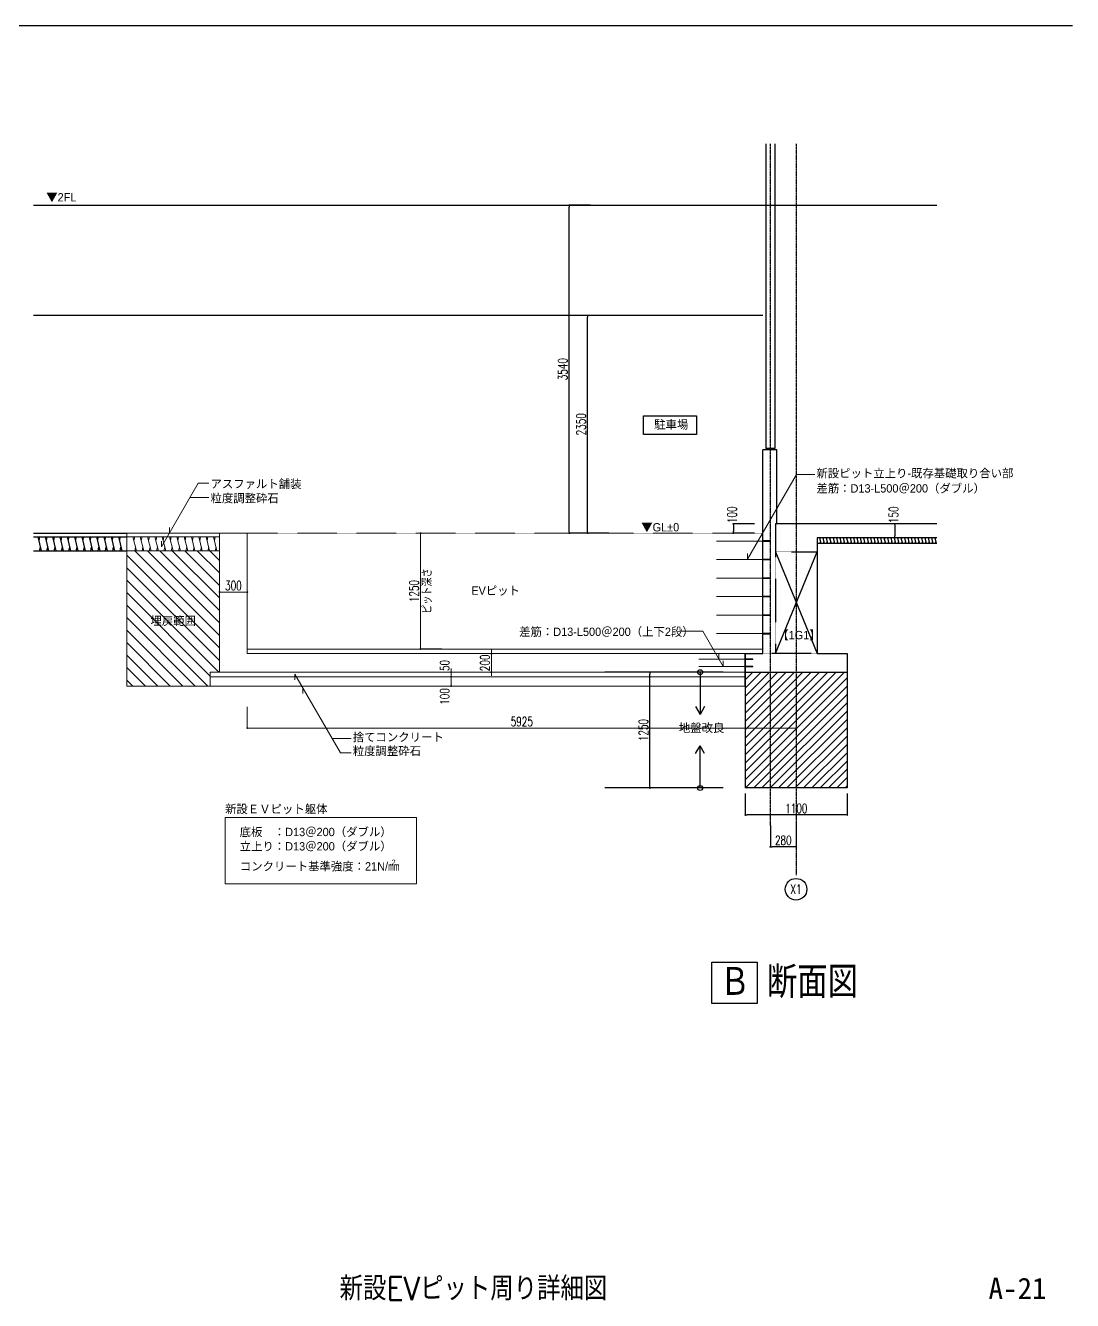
# Model space of a CAD drawing. Header units: millimetres. Extents: x 3151 to 40823, y 906 to 28953.
# Drawn here: x 29513 to 40813, y 906 to 14667 of the extents above; entities that cross this region are included whole.
import ezdxf
from ezdxf.enums import TextEntityAlignment as Align

# ---------------------------------------------------------------- set-up
doc = ezdxf.new("R2010")
doc.units = ezdxf.units.MM
doc.header["$LTSCALE"] = 0.2
doc.header["$PDMODE"] = 1
doc.linetypes.add('CENTER', pattern=[50.8, 31.75, -6.35, 6.35, -6.35])
doc.linetypes.add('HIDDEN', pattern=[0.375, 0.25, -0.125])
doc.layers.get('Defpoints').update_dxf_attribs({"color": 40})
for name, color, linetype in [('1_文字', 3, 'Continuous'), ('A1_図面枠', 7, 'Continuous'), ('A_タイトル枠', 7, 'Continuous'), ('A_中空セメント版', 2, 'Continuous'), ('A_寸法', 9, 'Continuous'), ('A_建築', 8, 'Continuous'), ('A_躯体', 7, 'Continuous')]:
    doc.layers.add(name, color=color, linetype=linetype)
doc.layers.add('A_寸法_新設', color=1, linetype='Continuous', lineweight=9, true_color=0xff0000)
doc.layers.add('A_新設', color=1, linetype='Continuous', lineweight=9, true_color=0xff0000)
doc.layers.add('A_通芯', color=8, linetype='Continuous', plot=False)
doc.styles.add('Dim', font='simplex.shx', dxfattribs={"width": 0.7, "bigfont": 'extfont2.shx'})
doc.styles.get("Standard").update_dxf_attribs({"font": 'simplex.shx', "width": 0.8, "height": 700, "bigfont": 'extfont2.shx'})
doc.styles.add('ゴシック', font='MS Gothic.ttf', dxfattribs={"height": 4})
doc.styles.add('スタイル1', font='MS PGothic.ttf')
doc.dimstyles.new('1-200', dxfattribs={"dimscale": 200, "dimtxt": 3, "dimasz": 1, "dimexe": 1, "dimexo": 1, "dimgap": 1, "dimtad": 1, "dimdec": 0, "dimtxsty": 'Dim', "dimblk": 'DOT', "dimcen": 2.5, "dimadec": 0, "dimazin": 0, "dimtfac": 1, "dimtdec": 0, "dimtix": 1, "dimtmove": 2, "dimatfit": 3, "dimldrblk": '引出線', "dimfxl": 1, "dimlwd": -1, "dimlwe": -1, "dimarcsym": 0})

# ---------------------------------------------------------------- blocks, each defined once
blk = doc.blocks.new('_Dot')
at = {"color": 0, "linetype": 'ByBlock', "lineweight": -2}
blk.add_line((-0.5, 0), (-1, 0), dxfattribs=at)
at = {"color": 0, "linetype": 'ByBlock', "const_width": 0.5}
blk.add_lwpolyline([(-0.25, 0, 1), (0.25, 0, 1)], format="xyb", close=True, dxfattribs=at)
blk = doc.blocks.new('*D18')
at = {"layer": 'A_寸法', "color": 0, "transparency": 16777216}
for p, q in [((39124, 9288), (38895, 9288)), ((38895, 9268), (38895, 9158)), ((39124, 9138), (38895, 9138))]:
    blk.add_line(p, q, dxfattribs=at)
at = {"layer": 'Defpoints', "color": 0, "transparency": 16777216}
for p in [(39124, 9288), (38895, 9138), (39124, 9138)]:
    blk.add_point(p, dxfattribs=at)
at = {"layer": 'A_寸法', "color": 0, "transparency": 16777216, "xscale": 20, "yscale": 20, "zscale": 20}
for p, rotation in [((38895, 9288), 90), ((38895, 9138), 270)]:
    blk.add_blockref('_Dot', p, dxfattribs=dict(at, rotation=rotation))
at = {"layer": 'A_寸法', "color": 0, "transparency": 16777216, "insert": (38882, 9387), "char_height": 100, "attachment_point": 5, "rotation": 90, "style": 'Dim'}
blk.add_mtext('150', dxfattribs=at)
blk = doc.blocks.new('引出線')
at = {"color": 0, "linetype": 'ByBlock'}
for points in [[(0, 0), (-1.96, -0.4)], [(-1, 0), (0, 0)]]:
    blk.add_lwpolyline(points, dxfattribs=at)
blk = doc.blocks.new('*D11')
at = {"layer": 'A_寸法', "color": 0, "transparency": 16777216}
for p, q in [((35809, 11538), (35579, 11538)), ((35579, 9208), (35579, 11518)), ((35809, 9188), (35579, 9188))]:
    blk.add_line(p, q, dxfattribs=at)
at = {"layer": 'Defpoints', "color": 0, "transparency": 16777216}
for p in [(35579, 11538), (35809, 11538), (35809, 9188)]:
    blk.add_point(p, dxfattribs=at)
at = {"layer": 'A_寸法', "color": 0, "transparency": 16777216, "xscale": 20, "yscale": 20, "zscale": 20}
for p, rotation in [((35579, 11538), 90), ((35579, 9188), 270)]:
    blk.add_blockref('_Dot', p, dxfattribs=dict(at, rotation=rotation))
at = {"layer": 'A_寸法', "color": 0, "transparency": 16777216, "insert": (35509, 10363), "char_height": 100, "attachment_point": 5, "rotation": 90, "style": 'Dim'}
blk.add_mtext('2350', dxfattribs=at)
blk = doc.blocks.new('*D12')
at = {"layer": 'A_寸法', "color": 0, "transparency": 16777216}
for p, q in [((35611, 12728), (35382, 12728)), ((35382, 9208), (35382, 12708)), ((35611, 9188), (35382, 9188))]:
    blk.add_line(p, q, dxfattribs=at)
at = {"layer": 'Defpoints', "color": 0, "transparency": 16777216}
for p in [(35382, 12728), (35611, 12728), (35611, 9188)]:
    blk.add_point(p, dxfattribs=at)
at = {"layer": 'A_寸法', "color": 0, "transparency": 16777216, "xscale": 20, "yscale": 20, "zscale": 20}
for p, rotation in [((35382, 12728), 90), ((35382, 9188), 270)]:
    blk.add_blockref('_Dot', p, dxfattribs=dict(at, rotation=rotation))
at = {"layer": 'A_寸法', "color": 0, "transparency": 16777216, "insert": (35312, 10958), "char_height": 100, "attachment_point": 5, "rotation": 90, "style": 'Dim'}
blk.add_mtext('3540', dxfattribs=at)
blk = doc.blocks.new('*D13')
at = {"layer": 'A_寸法', "color": 0, "transparency": 16777216}
for p, q in [((37552, 6032), (37552, 5803)), ((37832, 6032), (37832, 5803)), ((37812, 5803), (37572, 5803))]:
    blk.add_line(p, q, dxfattribs=at)
at = {"layer": 'Defpoints', "color": 0, "transparency": 16777216}
for p in [(37552, 6032), (37832, 6032), (37552, 5803)]:
    blk.add_point(p, dxfattribs=at)
at = {"layer": 'A_寸法', "color": 0, "transparency": 16777216, "xscale": 20, "yscale": 20, "zscale": 20, "rotation": 180}
blk.add_blockref('_Dot', (37552, 5803), dxfattribs=at)
at = {"layer": 'A_寸法', "color": 0, "transparency": 16777216, "xscale": 20, "yscale": 20, "zscale": 20}
blk.add_blockref('_Dot', (37832, 5803), dxfattribs=at)
at = {"layer": 'A_寸法', "color": 0, "transparency": 16777216, "insert": (37692, 5873), "char_height": 100, "attachment_point": 5, "style": 'Dim'}
blk.add_mtext('280', dxfattribs=at)
blk = doc.blocks.new('*D14')
at = {"layer": 'A_寸法', "color": 0, "transparency": 16777216}
for p, q in [((36481, 7688), (36252, 7688)), ((36252, 6458), (36252, 7668)), ((36481, 6438), (36252, 6438))]:
    blk.add_line(p, q, dxfattribs=at)
at = {"layer": 'Defpoints', "color": 0, "transparency": 16777216}
for p in [(36252, 7688), (36481, 7688), (36481, 6438)]:
    blk.add_point(p, dxfattribs=at)
at = {"layer": 'A_寸法', "color": 0, "transparency": 16777216, "xscale": 20, "yscale": 20, "zscale": 20}
for p, rotation in [((36252, 7688), 90), ((36252, 6438), 270)]:
    blk.add_blockref('_Dot', p, dxfattribs=dict(at, rotation=rotation))
at = {"layer": 'A_寸法', "color": 0, "transparency": 16777216, "insert": (36182, 7063), "char_height": 100, "attachment_point": 5, "rotation": 90, "style": 'Dim'}
blk.add_mtext('1250', dxfattribs=at)
blk = doc.blocks.new('*D15')
at = {"layer": 'A_寸法', "color": 0, "transparency": 16777216}
for p, q in [((37382, 9288), (37153, 9288)), ((37153, 9268), (37153, 9208)), ((37382, 9188), (37153, 9188))]:
    blk.add_line(p, q, dxfattribs=at)
at = {"layer": 'Defpoints', "color": 0, "transparency": 16777216}
for p in [(37382, 9288), (37153, 9188), (37382, 9188)]:
    blk.add_point(p, dxfattribs=at)
at = {"layer": 'A_寸法', "color": 0, "transparency": 16777216, "xscale": 20, "yscale": 20, "zscale": 20}
for p, rotation in [((37153, 9288), 90), ((37153, 9188), 270)]:
    blk.add_blockref('_Dot', p, dxfattribs=dict(at, rotation=rotation))
at = {"layer": 'A_寸法', "color": 0, "transparency": 16777216, "insert": (37139, 9387), "char_height": 100, "attachment_point": 5, "rotation": 90, "style": 'Dim'}
blk.add_mtext('100', dxfattribs=at)
blk = doc.blocks.new('*D16')
at = {"layer": 'A_寸法', "color": 0, "transparency": 16777216}
for p, q in [((37282, 6377), (37282, 6147)), ((38382, 6377), (38382, 6147)), ((38362, 6147), (37302, 6147))]:
    blk.add_line(p, q, dxfattribs=at)
at = {"layer": 'Defpoints', "color": 0, "transparency": 16777216}
for p in [(37282, 6377), (38382, 6377), (37282, 6147)]:
    blk.add_point(p, dxfattribs=at)
at = {"layer": 'A_寸法', "color": 0, "transparency": 16777216, "xscale": 20, "yscale": 20, "zscale": 20, "rotation": 180}
blk.add_blockref('_Dot', (37282, 6147), dxfattribs=at)
at = {"layer": 'A_寸法', "color": 0, "transparency": 16777216, "xscale": 20, "yscale": 20, "zscale": 20}
blk.add_blockref('_Dot', (38382, 6147), dxfattribs=at)
at = {"layer": 'A_寸法', "color": 0, "transparency": 16777216, "insert": (37832, 6217), "char_height": 100, "attachment_point": 5, "style": 'Dim'}
blk.add_mtext('1100', dxfattribs=at)
blk = doc.blocks.new('*D3')
at = {"layer": 'A_寸法_新設', "color": 0, "transparency": 16777216}
for p, q in [((31907, 7315), (31907, 7085)), ((37832, 7315), (37832, 7085)), ((31927, 7085), (37812, 7085))]:
    blk.add_line(p, q, dxfattribs=at)
at = {"layer": 'Defpoints', "color": 0, "transparency": 16777216}
for p in [(31907, 7315), (37832, 7315), (37832, 7085)]:
    blk.add_point(p, dxfattribs=at)
at = {"layer": 'A_寸法_新設', "color": 0, "transparency": 16777216, "xscale": 20, "yscale": 20, "zscale": 20, "rotation": 180}
blk.add_blockref('_Dot', (31907, 7085), dxfattribs=at)
at = {"layer": 'A_寸法_新設', "color": 0, "transparency": 16777216, "xscale": 20, "yscale": 20, "zscale": 20}
blk.add_blockref('_Dot', (37832, 7085), dxfattribs=at)
at = {"layer": 'A_寸法_新設', "color": 0, "transparency": 16777216, "insert": (34869, 7155), "char_height": 100, "attachment_point": 5, "style": 'Dim'}
blk.add_mtext('5925', dxfattribs=at)
blk = doc.blocks.new('*D26')
at = {"layer": 'A_寸法_新設', "color": 0, "transparency": 16777216}
for p, q in [((31607, 8323), (31607, 8552)), ((31887, 8552), (31627, 8552)), ((31907, 8323), (31907, 8552))]:
    blk.add_line(p, q, dxfattribs=at)
at = {"layer": 'Defpoints', "color": 0, "transparency": 16777216}
for p in [(31607, 8552), (31607, 8323), (31907, 8323)]:
    blk.add_point(p, dxfattribs=at)
at = {"layer": 'A_寸法_新設', "color": 0, "transparency": 16777216, "xscale": 20, "yscale": 20, "zscale": 20, "rotation": 180}
blk.add_blockref('_Dot', (31607, 8552), dxfattribs=at)
at = {"layer": 'A_寸法_新設', "color": 0, "transparency": 16777216, "xscale": 20, "yscale": 20, "zscale": 20}
blk.add_blockref('_Dot', (31907, 8552), dxfattribs=at)
at = {"layer": 'A_寸法_新設', "color": 0, "transparency": 16777216, "insert": (31757, 8622), "char_height": 100, "attachment_point": 5, "style": 'Dim'}
blk.add_mtext('300', dxfattribs=at)
blk = doc.blocks.new('*D27')
at = {"layer": 'A_寸法_新設', "color": 0, "transparency": 16777216}
for p, q in [((34337, 7638), (34107, 7638)), ((34107, 7618), (34107, 7558)), ((34337, 7538), (34107, 7538))]:
    blk.add_line(p, q, dxfattribs=at)
at = {"layer": 'Defpoints', "color": 0, "transparency": 16777216}
for p in [(34337, 7638), (34107, 7538), (34337, 7538)]:
    blk.add_point(p, dxfattribs=at)
at = {"layer": 'A_寸法_新設', "color": 0, "transparency": 16777216, "xscale": 20, "yscale": 20, "zscale": 20}
for p, rotation in [((34107, 7638), 90), ((34107, 7538), 270)]:
    blk.add_blockref('_Dot', p, dxfattribs=dict(at, rotation=rotation))
at = {"layer": 'A_寸法_新設', "color": 0, "transparency": 16777216, "insert": (34037, 7425), "char_height": 100, "attachment_point": 5, "rotation": 90, "style": 'Dim'}
blk.add_mtext('100', dxfattribs=at)
blk = doc.blocks.new('*D28')
at = {"layer": 'A_寸法_新設', "color": 0, "transparency": 16777216}
for p, q in [((34107, 7708), (34107, 7728)), ((34337, 7688), (34107, 7688)), ((34107, 7688), (34107, 7638)), ((34337, 7638), (34107, 7638)), ((34107, 7618), (34107, 7598))]:
    blk.add_line(p, q, dxfattribs=at)
at = {"layer": 'Defpoints', "color": 0, "transparency": 16777216}
for p in [(34107, 7638), (34337, 7688), (34337, 7638)]:
    blk.add_point(p, dxfattribs=at)
at = {"layer": 'A_寸法_新設', "color": 0, "transparency": 16777216, "xscale": 20, "yscale": 20, "zscale": 20}
for p, rotation in [((34107, 7688), 270), ((34107, 7638), 90)]:
    blk.add_blockref('_Dot', p, dxfattribs=dict(at, rotation=rotation))
at = {"layer": 'A_寸法_新設', "color": 0, "transparency": 16777216, "insert": (34037, 7760), "char_height": 100, "attachment_point": 5, "rotation": 90, "style": 'Dim'}
blk.add_mtext('50', dxfattribs=at)
blk = doc.blocks.new('*D29')
at = {"layer": 'A_寸法_新設', "color": 0, "transparency": 16777216}
for p, q in [((34542, 7908), (34542, 7928)), ((34772, 7888), (34542, 7888)), ((34542, 7888), (34542, 7688)), ((34772, 7688), (34542, 7688)), ((34542, 7668), (34542, 7648))]:
    blk.add_line(p, q, dxfattribs=at)
at = {"layer": 'Defpoints', "color": 0, "transparency": 16777216}
for p in [(34772, 7888), (34542, 7688), (34772, 7688)]:
    blk.add_point(p, dxfattribs=at)
at = {"layer": 'A_寸法_新設', "color": 0, "transparency": 16777216, "xscale": 20, "yscale": 20, "zscale": 20}
for p, rotation in [((34542, 7888), 270), ((34542, 7688), 90)]:
    blk.add_blockref('_Dot', p, dxfattribs=dict(at, rotation=rotation))
at = {"layer": 'A_寸法_新設', "color": 0, "transparency": 16777216, "insert": (34472, 7788), "char_height": 100, "attachment_point": 5, "rotation": 90, "style": 'Dim'}
blk.add_mtext('200', dxfattribs=at)
blk = doc.blocks.new('*D30')
at = {"layer": 'A_寸法_新設', "color": 0, "transparency": 16777216}
for p, q in [((34006, 9188), (33777, 9188)), ((33777, 9168), (33777, 7958)), ((34006, 7938), (33777, 7938))]:
    blk.add_line(p, q, dxfattribs=at)
at = {"layer": 'Defpoints', "color": 0, "transparency": 16777216}
for p in [(34006, 9188), (33777, 7938), (34006, 7938)]:
    blk.add_point(p, dxfattribs=at)
at = {"layer": 'A_寸法_新設', "color": 0, "transparency": 16777216, "xscale": 20, "yscale": 20, "zscale": 20}
for p, rotation in [((33777, 9188), 90), ((33777, 7938), 270)]:
    blk.add_blockref('_Dot', p, dxfattribs=dict(at, rotation=rotation))
at = {"layer": 'A_寸法_新設', "color": 0, "transparency": 16777216, "insert": (33707, 8563), "char_height": 100, "attachment_point": 5, "rotation": 90, "style": 'Dim'}
blk.add_mtext('1250', dxfattribs=at)

msp = doc.modelspace()

# ---------------------------------------------------------------- hatches: boundary and pattern name
at = {"layer": 'A_建築'}
h = msp.add_hatch(dxfattribs=at)
h.set_pattern_fill('ANSI31', color=256, scale=20)
h.set_pattern_definition([(45, (243901.705, -25997.28), (-44.90128, 44.90128), [])])
h.paths.add_polyline_path([(37551.8, 7687.7), (37281.8, 7687.7), (37281.8, 6437.7), (37551.8, 6437.7)])
h.paths.add_polyline_path([(37831.8, 7687.7), (37551.8, 7687.7), (37551.8, 6437.7), (37831.8, 6437.7)])
h.paths.add_polyline_path([(38381.8, 7687.7), (37831.8, 7687.7), (37831.8, 6437.7), (38381.8, 6437.7)])
at = {"layer": 'A_新設'}
h = msp.add_hatch(dxfattribs=at)
h.set_pattern_fill('ANSI31', color=256, scale=30, angle=90)
h.set_pattern_definition([(135, (306408.17, -14281.72), (-67.35192, -67.35192), [])])
h.paths.add_polyline_path([(31506.8, 7687.7), (31606.8, 7687.7), (31606.8, 8997.7), (30606.8, 8997.7), (30606.8, 7537.7), (31506.8, 7537.7)])
h.paths.add_polyline_path([(30832.4, 8154.9), (31415.3, 8154.9), (31415.3, 8332.8), (30832.4, 8332.8)], flags=24)

# ---------------------------------------------------------------- linework, layer by layer
for p, q in [((29600.7, 12727.7), (39348.8, 12727.7)), ((37281.8, 7537.7), (37281.8, 7887.7))]:
    msp.add_line(p, q)
at = {"layer": '1_文字', "color": 3, "linetype": 'Continuous'}
for p, q in [((36793.3, 7687.7), (36793.3, 7232.5)), ((36745.3, 7315.7), (36793.3, 7232.5)), ((36841.4, 7315.7), (36793.3, 7232.5)), ((36745.3, 6809.7), (36793.3, 6892.9)), ((36793.3, 6437.7), (36793.3, 6892.9)), ((36841.4, 6809.7), (36793.3, 6892.9))]:
    msp.add_line(p, q, dxfattribs=at)
msp.add_lwpolyline([(36183.6, 10455.5), (36755.5, 10455.5), (36755.5, 10254.3), (36183.6, 10254.3)], close=True, dxfattribs=at)
at = {"layer": '1_文字', "color": 8, "linetype": 'Continuous'}
msp.add_lwpolyline([(36919.6, 4557.1), (37409, 4557.1), (37409, 4111.8), (36919.6, 4111.8)], close=True, dxfattribs=at)
at = {"layer": '1_文字', "color": 3, "linetype": 'Continuous'}
for centre in [(36793.3, 7687.7), (36793.3, 6437.7)]:
    msp.add_circle(centre, 27, dxfattribs=at)
at = {"layer": 'A1_図面枠', "linetype": 'ByBlock', "lineweight": -2}
msp.add_line((20230.9, 14667.4), (40813, 14667.4), dxfattribs=at)
at = {"layer": 'A_中空セメント版', "ltscale": 0.5}
for p, q in [((37501.8, 13389.9), (37501.8, 10102.7)), ((37601.8, 13389.9), (37601.8, 10102.7)), ((37601.8, 10102.7), (37501.8, 10102.7))]:
    msp.add_line(p, q, dxfattribs=at)
at = {"layer": 'A_寸法', "linetype": 'Continuous'}
msp.add_circle((37829.4, 5344.6), 116.7, dxfattribs=at)
at = {"layer": 'A_建築'}
for p, q in [((37471.8, 11537.7), (29600.7, 11537.7)), ((29600.7, 9187.7), (30606.8, 9187.7)), ((29600.7, 9147.7), (30606.8, 9147.7)), ((29646.5, 9147.7), (29684.1, 8997.7)), ((29665.5, 9147.7), (29656, 9109.8)), ((29725.5, 9147.7), (29763, 8997.7)), ((29744.5, 9147.7), (29735, 9109.8)), ((29804.5, 9147.7), (29842, 8997.7)), ((29823.4, 9147.7), (29814, 9109.8)), ((29883.4, 9147.7), (29921, 8997.7)), ((29902.4, 9147.7), (29892.9, 9109.8)), ((29962.4, 9147.7), (30000, 8997.7)), ((29981.4, 9147.7), (29971.9, 9109.8)), ((30041.4, 9147.7), (30079, 8997.7)), ((30060.4, 9147.7), (30050.9, 9109.8)), ((30120.4, 9147.7), (30157.9, 8997.7)), ((30139.3, 9147.7), (30129.9, 9109.8)), ((30199.4, 9147.7), (30236.9, 8997.7)), ((30218.3, 9147.7), (30208.8, 9109.8)), ((30278.3, 9147.7), (30315.9, 8997.7)), ((30297.3, 9147.7), (30287.8, 9109.8)), ((30357.3, 9147.7), (30394.9, 8997.7)), ((30376.3, 9147.7), (30366.8, 9109.8)), ((30436.3, 9147.7), (30473.8, 8997.7)), ((30455.3, 9147.7), (30445.8, 9109.8)), ((30515.3, 9147.7), (30552.8, 8997.7)), ((30534.2, 9147.7), (30524.8, 9109.8)), ((38081.9, 9137.7), (38096.9, 9077.7)), ((38089.5, 9137.7), (38085.7, 9122.6)), ((38089.3, 9077.7), (38093.1, 9092.9)), ((38118.6, 9137.7), (38133.6, 9077.7)), ((38126.2, 9137.7), (38122.4, 9122.6)), ((38126, 9077.7), (38129.8, 9092.9)), ((38155.2, 9137.7), (38170.3, 9077.7)), ((38162.8, 9137.7), (38159, 9122.6)), ((38162.7, 9077.7), (38166.5, 9092.9)), ((38191.9, 9137.7), (38206.9, 9077.7)), ((38199.5, 9137.7), (38195.7, 9122.6)), ((38199.3, 9077.7), (38203.1, 9092.9)), ((38228.6, 9137.7), (38243.6, 9077.7)), ((38236.1, 9137.7), (38232.3, 9122.6)), ((38236, 9077.7), (38239.8, 9092.9)), ((38265.2, 9137.7), (38280.2, 9077.7)), ((38272.8, 9137.7), (38269, 9122.6)), ((38272.7, 9077.7), (38276.4, 9092.9)), ((38301.9, 9137.7), (38316.9, 9077.7)), ((38309.5, 9137.7), (38305.7, 9122.6)), ((38309.3, 9077.7), (38313.1, 9092.9)), ((38338.5, 9137.7), (38353.6, 9077.7)), ((38346.1, 9137.7), (38342.3, 9122.6)), ((38346, 9077.7), (38349.8, 9092.9)), ((38375.2, 9137.7), (38390.2, 9077.7)), ((38382.8, 9137.7), (38379, 9122.6)), ((38382.6, 9077.7), (38386.4, 9092.9)), ((38411.9, 9137.7), (38426.9, 9077.7)), ((38419.4, 9137.7), (38415.7, 9122.6)), ((38419.3, 9077.7), (38423.1, 9092.9)), ((38448.5, 9137.7), (38463.5, 9077.7)), ((38456.1, 9137.7), (38452.3, 9122.6)), ((38456, 9077.7), (38459.7, 9092.9)), ((38485.2, 9137.7), (38500.2, 9077.7)), ((38492.8, 9137.7), (38489, 9122.6)), ((38492.6, 9077.7), (38496.4, 9092.9)), ((38521.8, 9137.7), (38536.9, 9077.7)), ((38529.4, 9137.7), (38525.6, 9122.6)), ((38529.3, 9077.7), (38533.1, 9092.9)), ((38558.5, 9137.7), (38573.5, 9077.7)), ((38566.1, 9137.7), (38562.3, 9122.6)), ((38565.9, 9077.7), (38569.7, 9092.9)), ((38595.2, 9137.7), (38610.2, 9077.7)), ((38602.7, 9137.7), (38599, 9122.6)), ((38602.6, 9077.7), (38606.4, 9092.9)), ((38631.8, 9137.7), (38646.8, 9077.7)), ((38639.4, 9137.7), (38635.6, 9122.6)), ((38639.3, 9077.7), (38643.1, 9092.9)), ((38668.5, 9137.7), (38683.5, 9077.7)), ((38676.1, 9137.7), (38672.3, 9122.6)), ((38675.9, 9077.7), (38679.7, 9092.9)), ((38705.1, 9137.7), (38720.2, 9077.7)), ((38712.7, 9137.7), (38708.9, 9122.6)), ((38712.6, 9077.7), (38716.4, 9092.9)), ((38741.8, 9137.7), (38756.8, 9077.7)), ((38749.4, 9137.7), (38745.6, 9122.6)), ((38749.2, 9077.7), (38753, 9092.9)), ((38778.5, 9137.7), (38793.5, 9077.7)), ((38786.1, 9137.7), (38782.3, 9122.6)), ((38785.9, 9077.7), (38789.7, 9092.9)), ((38815.1, 9137.7), (38830.1, 9077.7)), ((38822.7, 9137.7), (38818.9, 9122.6)), ((38822.6, 9077.7), (38826.4, 9092.9)), ((38851.8, 9137.7), (38866.8, 9077.7)), ((38859.4, 9137.7), (38855.6, 9122.6)), ((38859.2, 9077.7), (38863, 9092.9)), ((38888.4, 9137.7), (38903.5, 9077.7)), ((38896, 9137.7), (38892.2, 9122.6)), ((38895.9, 9077.7), (38899.7, 9092.9)), ((38925.1, 9137.7), (38940.1, 9077.7)), ((38932.7, 9137.7), (38928.9, 9122.6)), ((38932.5, 9077.7), (38936.3, 9092.9)), ((38961.8, 9137.7), (38976.8, 9077.7)), ((38969.4, 9137.7), (38965.6, 9122.6)), ((38969.2, 9077.7), (38973, 9092.9)), ((38998.4, 9137.7), (39013.5, 9077.7)), ((39006, 9137.7), (39002.2, 9122.6)), ((39005.9, 9077.7), (39009.7, 9092.9)), ((39035.1, 9137.7), (39050.1, 9077.7)), ((39042.7, 9137.7), (39038.9, 9122.6)), ((39042.5, 9077.7), (39046.3, 9092.9)), ((39071.8, 9137.7), (39086.8, 9077.7)), ((39079.3, 9137.7), (39075.5, 9122.6)), ((39079.2, 9077.7), (39083, 9092.9)), ((39108.4, 9137.7), (39123.4, 9077.7)), ((39116, 9137.7), (39112.2, 9122.6)), ((39115.8, 9077.7), (39119.6, 9092.9)), ((39145.1, 9137.7), (39160.1, 9077.7)), ((39152.7, 9137.7), (39148.9, 9122.6)), ((39152.5, 9077.7), (39156.3, 9092.9)), ((39181.7, 9137.7), (39196.8, 9077.7)), ((39189.3, 9137.7), (39185.5, 9122.6)), ((39189.2, 9077.7), (39193, 9092.9)), ((39218.4, 9137.7), (39233.4, 9077.7)), ((39226, 9137.7), (39222.2, 9122.6)), ((39225.8, 9077.7), (39229.6, 9092.9)), ((39255.1, 9137.7), (39270.1, 9077.7)), ((39262.6, 9137.7), (39258.8, 9122.6)), ((39262.5, 9077.7), (39266.3, 9092.9)), ((39291.7, 9137.7), (39306.7, 9077.7)), ((39299.3, 9137.7), (39295.5, 9122.6)), ((39299.2, 9077.7), (39302.9, 9092.9)), ((39328.4, 9137.7), (39343.4, 9077.7)), ((39336, 9137.7), (39332.2, 9122.6)), ((39335.8, 9077.7), (39339.6, 9092.9)), ((29600.7, 8997.7), (30606.8, 8997.7)), ((29665.1, 8997.7), (29674.6, 9035.6)), ((29744.1, 8997.7), (29753.6, 9035.6)), ((29823.1, 8997.7), (29832.5, 9035.6)), ((29902, 8997.7), (29911.5, 9035.6)), ((29981, 8997.7), (29990.5, 9035.6)), ((30060, 8997.7), (30069.5, 9035.6)), ((30139, 8997.7), (30148.4, 9035.6)), ((30217.9, 8997.7), (30227.4, 9035.6)), ((30296.9, 8997.7), (30306.4, 9035.6)), ((30375.9, 8997.7), (30385.4, 9035.6)), ((30454.9, 8997.7), (30464.4, 9035.6)), ((30533.9, 8997.7), (30543.3, 9035.6)), ((37606.8, 8987.7), (38056.8, 7887.7)), ((37606.8, 7887.7), (38056.8, 8987.7)), ((37281.8, 7887.7), (37281.8, 6437.7)), ((37041.7, 7687.7), (35765.7, 7687.7)), ((38381.8, 7687.7), (38381.8, 6437.7)), ((37041.7, 6437.7), (35765.7, 6437.7)), ((38381.8, 6437.7), (37281.8, 6437.7))]:
    msp.add_line(p, q, dxfattribs=at)
at = {"layer": 'A_新設', "linetype": 'Continuous'}
for p, q in [((37306.9, 8907.1), (37834.4, 9820.8)), ((37834.4, 9820.8), (38031.3, 9820.8)), ((30981.4, 9040.2), (31377.9, 9727.1)), ((31377.9, 9727.1), (31492.1, 9727.1)), ((31288.7, 9572.5), (31492.1, 9572.5)), ((31066.5, 9187.7), (31066.5, 9250.1)), ((30981.4, 9040.2), (30981.4, 9102.7)), ((37306.9, 8907.1), (37306.9, 8969.6)), ((36822.3, 8130.3), (36594.9, 8130.3)), ((37043.3, 7747.6), (36822.3, 8130.3)), ((36996, 7829.6), (36996, 7892)), ((37043.3, 7747.6), (37043.3, 7810.1)), ((32421.4, 7667.3), (32421.4, 7604.8)), ((32421.4, 7667.3), (32911.7, 6818.1)), ((32506.6, 7519.8), (32506.6, 7457.4)), ((32822.5, 6972.6), (33027.5, 6972.6)), ((32911.7, 6818.1), (33027.5, 6818.1))]:
    msp.add_line(p, q, dxfattribs=at)
at = {"layer": 'A_新設'}
for p, q in [((30606.8, 9187.7), (31606.8, 9187.7)), ((30606.8, 9187.7), (30606.8, 7537.7)), ((30606.8, 9147.7), (31606.8, 9147.7)), ((30673.2, 9147.7), (30710.8, 8997.7)), ((30692.2, 9147.7), (30682.7, 9109.8)), ((30752.2, 9147.7), (30789.8, 8997.7)), ((30771.2, 9147.7), (30761.7, 9109.8)), ((30831.2, 9147.7), (30868.7, 8997.7)), ((30850.1, 9147.7), (30840.7, 9109.8)), ((30910.2, 9147.7), (30947.7, 8997.7)), ((30929.1, 9147.7), (30919.6, 9109.8)), ((30989.1, 9147.7), (31026.7, 8997.7)), ((31008.1, 9147.7), (30998.6, 9109.8)), ((31068.1, 9147.7), (31105.7, 8997.7)), ((31087.1, 9147.7), (31077.6, 9109.8)), ((31147.1, 9147.7), (31184.6, 8997.7)), ((31166.1, 9147.7), (31156.6, 9109.8)), ((31226.1, 9147.7), (31263.6, 8997.7)), ((31245, 9147.7), (31235.6, 9109.8)), ((31305.1, 9147.7), (31342.6, 8997.7)), ((31324, 9147.7), (31314.5, 9109.8)), ((31384, 9147.7), (31421.6, 8997.7)), ((31403, 9147.7), (31393.5, 9109.8)), ((31463, 9147.7), (31500.6, 8997.7)), ((31482, 9147.7), (31472.5, 9109.8)), ((31542, 9147.7), (31579.5, 8997.7)), ((31560.9, 9147.7), (31551.5, 9109.8)), ((31606.8, 9187.7), (31606.8, 7687.7)), ((31606.8, 9187.7), (31906.8, 9187.7)), ((31906.8, 9187.7), (31906.8, 7887.7)), ((37528.9, 9103.5), (36971.8, 9103.5)), ((30606.8, 8997.7), (31606.8, 8997.7)), ((30691.8, 8997.7), (30701.3, 9035.6)), ((30770.8, 8997.7), (30780.3, 9035.6)), ((30849.8, 8997.7), (30859.3, 9035.6)), ((30928.8, 8997.7), (30938.2, 9035.6)), ((31007.7, 8997.7), (31017.2, 9035.6)), ((31086.7, 8997.7), (31096.2, 9035.6)), ((31165.7, 8997.7), (31175.2, 9035.6)), ((31244.7, 8997.7), (31254.1, 9035.6)), ((31323.6, 8997.7), (31333.1, 9035.6)), ((31402.6, 8997.7), (31412.1, 9035.6)), ((31481.6, 8997.7), (31491.1, 9035.6)), ((31560.6, 8997.7), (31570.1, 9035.6)), ((37528.9, 8903.5), (36971.8, 8903.5)), ((37528.9, 8703.5), (36971.8, 8703.5)), ((37528.9, 8503.5), (36971.8, 8503.5)), ((37528.9, 8303.5), (36971.8, 8303.5)), ((37528.9, 8103.5), (36971.8, 8103.5)), ((37471.8, 7937.7), (31906.8, 7937.7)), ((37281.8, 7887.7), (31906.8, 7887.7)), ((37338.9, 7829.6), (36781.8, 7829.6)), ((37338.9, 7747.6), (36781.8, 7747.6)), ((31506.8, 7687.7), (31506.8, 7537.7)), ((37281.8, 7687.7), (31506.8, 7687.7)), ((37281.8, 7637.7), (31506.8, 7637.7)), ((30606.8, 7537.7), (31506.8, 7537.7)), ((37281.8, 7537.7), (31506.8, 7537.7))]:
    msp.add_line(p, q, dxfattribs=at)
at = {"layer": 'A_新設', "linetype": 'HIDDEN', "ltscale": 6}
msp.add_line((31906.8, 9187.7), (37471.8, 9187.7), dxfattribs=at)
at = {"layer": 'A_新設'}
for points in [[(37552.5, 9107.4), (37471.8, 9107.4), (37471.8, 9099.7), (37552.5, 9099.7)], [(37552.5, 8907.4), (37471.8, 8907.4), (37471.8, 8899.7), (37552.5, 8899.7)], [(37552.5, 8707.4), (37471.8, 8707.4), (37471.8, 8699.7), (37552.5, 8699.7)], [(37552.5, 8507.4), (37471.8, 8507.4), (37471.8, 8499.7), (37552.5, 8499.7)], [(37552.5, 8307.4), (37471.8, 8307.4), (37471.8, 8299.7), (37552.5, 8299.7)], [(37552.5, 8107.4), (37471.8, 8107.4), (37471.8, 8099.7), (37552.5, 8099.7)], [(37362.5, 7833.4), (37281.8, 7833.4), (37281.8, 7825.7), (37362.5, 7825.7)], [(37362.5, 7751.5), (37281.8, 7751.5), (37281.8, 7743.8), (37362.5, 7743.8)]]:
    msp.add_lwpolyline(points, close=True, dxfattribs=at)
at = {"layer": 'A_新設', "linetype": 'Continuous'}
msp.add_lwpolyline([(31669.8, 6120.6), (33733.2, 6120.6), (33733.2, 5402.9), (31669.8, 5402.9)], close=True, dxfattribs=at)
at = {"layer": 'A_躯体', "ltscale": 0.5}
for p, q in [((37471.8, 7887.7), (37471.8, 10087.7)), ((37621.8, 10087.7), (37471.8, 10087.7)), ((37621.8, 9287.7), (37621.8, 10087.7)), ((37621.8, 9287.7), (37606.8, 9287.7)), ((39348.8, 9287.7), (37621.8, 9287.7)), ((38056.8, 9137.7), (38056.8, 7887.7)), ((39348.8, 9137.7), (38056.8, 9137.7)), ((39348.8, 9077.7), (38056.8, 9077.7)), ((37281.8, 7887.7), (37281.8, 7687.7)), ((37281.8, 7887.7), (37471.8, 7887.7)), ((38056.8, 7887.7), (38381.8, 7887.7)), ((38381.8, 7887.7), (38381.8, 7687.7)), ((37281.8, 7687.7), (38381.8, 7687.7))]:
    msp.add_line(p, q, dxfattribs=at)
at = {"layer": 'A_躯体', "linetype": 'HIDDEN', "ltscale": 6}
for p, q in [((37606.8, 9287.7), (37606.8, 7887.7)), ((37606.8, 8987.7), (38056.8, 8987.7)), ((38056.8, 7887.7), (37471.8, 7887.7))]:
    msp.add_line(p, q, dxfattribs=at)
at = {"layer": 'A_通芯', "linetype": 'CENTER', "ltscale": 0.5}
for p, q in [((37551.8, 13389.9), (37551.8, 6032.6)), ((37831.8, 13389.9), (37831.8, 5495.7))]:
    msp.add_line(p, q, dxfattribs=at)

# ---------------------------------------------------------------- texts
at = {"layer": '1_文字', "color": 3, "linetype": 'Continuous', "style": 'スタイル1'}
for s, p in [('▼2FL', (29737.1, 12813.3)), ('駐車場', (36298.3, 10360.4)), ('▼GL±0', (36158.5, 9251.9)), ('【1G1】', (37626.8, 8087.9)), ('地盤改良', (36564.9, 7085.7))]:
    msp.add_text(s, height=90, dxfattribs=at).set_placement(p, align=Align.MIDDLE_LEFT)
at = {"layer": '1_文字', "color": 8, "linetype": 'Continuous', "style": 'スタイル1', "width": 0.8}
for s, p in [('断面図', (37515, 4355.2)), ('Ｂ', (37006.2, 4355.2))]:
    msp.add_text(s, height=300, dxfattribs=at).set_placement(p, align=Align.MIDDLE_LEFT)
at = {"layer": 'A_タイトル枠', "color": 3, "width": 0.9}
msp.add_text('新設EVピット周り詳細図', height=255, dxfattribs=at).set_placement((34347.4, 1035.5), align=Align.MIDDLE_CENTER)
at = {"layer": 'A_タイトル枠', "color": 3, "style": 'ゴシック'}
msp.add_text('A-21', height=230, dxfattribs=at).set_placement((39906.8, 922))
at = {"layer": 'A_寸法', "style": 'Dim', "width": 0.7}
msp.add_text('X1', height=100, dxfattribs=at).set_placement((37829.4, 5344.6), align=Align.MIDDLE)
at = {"layer": 'A_寸法_新設', "insert": (33850.8, 8562.7), "char_height": 100, "attachment_point": 5, "rotation": 90, "style": 'Dim'}
msp.add_mtext('ピット深さ', dxfattribs=at)
at = {"layer": 'A_新設', "linetype": 'Continuous', "style": 'スタイル1'}
for s, height, p in [('アスファルト舗装', 90, (31510.1, 9719.6)), ('新設ピット立上り-既存基礎取り合い部', 90, (38049.3, 9834.2)), ('差筋：D13-L500＠200（ダブル）', 90, (38049.3, 9671.3)), ('粒度調整砕石', 90, (31510.1, 9565.1)), ('EVピット', 90, (34324.5, 8567.6)), ('埋戻範囲', 90, (30862, 8241.3)), ('差筋：D13-L500＠200（上下2段）', 90, (34840.8, 8123.7)), ('捨てコンクリート', 90, (33045.4, 6986)), ('粒度調整砕石', 90, (33045.4, 6836.5)), ('新設ＥＶピット躯体', 90, (31667.5, 6210.4)), ('底板\u3000：D13＠200（ダブル）', 90, (31824.9, 5962.9)), ('立上り：D13＠200（ダブル）', 90, (31824.9, 5808.3)), ('コンクリート基準強度：21N/㎜', 90, (31826.9, 5591.9)), ('2', 60, (33464.4, 5635.2))]:
    msp.add_text(s, height=height, dxfattribs=at).set_placement(p, align=Align.MIDDLE_LEFT)

# ---------------------------------------------------------------- dimensions: what is measured, and where the dimension line sits
at = {"layer": 'A_寸法'}
for base, p1, p2, angle, picture, middle in [((35382.2, 12727.7), (35611.5, 9187.7), (35611.5, 12727.7), 90, '*D12', (35312.2, 10957.7)), ((35579.5, 11537.7), (35808.8, 9187.7), (35808.8, 11537.7), 90, '*D11', (35509.5, 10362.7)), ((36251.6, 7687.7), (36480.9, 6437.7), (36480.9, 7687.7), 90, '*D14', (36181.6, 7062.7)), ((37281.8, 6147.4), (38381.8, 6376.7), (37281.8, 6376.7), 180, '*D16', (37831.8, 6217.4)), ((37551.8, 5802.8), (37831.8, 6032.1), (37551.8, 6032.1), 180, '*D13', (37691.8, 5872.8))]:
    dim = msp.add_linear_dim(base=base, p1=p1, p2=p2, angle=angle, dimstyle='1-200', override={"dimtxt": 0.5, "dimasz": 0.1, "dimexe": 0, "dimexo": 0, "dimgap": 0.1}, dxfattribs=at)
    dim.commit()
    dim.dimension.update_dxf_attribs({"geometry": picture, "text_midpoint": middle})
for base, p1, p2, picture, middle in [((37152.7, 9187.7), (37382, 9287.7), (37382, 9187.7), '*D15', (37139.2, 9387.1)), ((38895, 9137.7), (39124.3, 9287.7), (39124.3, 9137.7), '*D18', (38881.6, 9387.1))]:
    dim = msp.add_linear_dim(base=base, p1=p1, p2=p2, angle=270, dimstyle='1-200', override={"dimtxt": 0.5, "dimasz": 0.1, "dimexe": 0, "dimexo": 0, "dimgap": 0.1}, dxfattribs=at)
    dim.commit()
    dim.dimension.update_dxf_attribs({"geometry": picture, "text_midpoint": middle, "dimtype": 160})
at = {"layer": 'A_寸法_新設'}
for base, p1, p2, angle, picture, middle in [((33777.2, 7937.7), (34006.5, 9187.7), (34006.5, 7937.7), 270, '*D30', (33707.2, 8562.7)), ((31606.8, 8552.3), (31906.8, 8323.1), (31606.8, 8323.1), 180, '*D26', (31756.8, 8622.3)), ((34542.4, 7687.7), (34771.6, 7887.7), (34771.6, 7687.7), 270, '*D29', (34472.4, 7787.7))]:
    dim = msp.add_linear_dim(base=base, p1=p1, p2=p2, angle=angle, dimstyle='1-200', override={"dimtxt": 0.5, "dimasz": 0.1, "dimexe": 0, "dimexo": 0, "dimgap": 0.1}, dxfattribs=at)
    dim.commit()
    dim.dimension.update_dxf_attribs({"geometry": picture, "text_midpoint": middle})
for base, p1, p2, picture, middle in [((34107.3, 7637.7), (34336.6, 7687.7), (34336.6, 7637.7), '*D28', (34037.3, 7760.1)), ((34107.3, 7537.7), (34336.6, 7637.7), (34336.6, 7537.7), '*D27', (34037.3, 7425.1))]:
    dim = msp.add_linear_dim(base=base, p1=p1, p2=p2, angle=270, dimstyle='1-200', override={"dimtxt": 0.5, "dimasz": 0.1, "dimexe": 0, "dimexo": 0, "dimgap": 0.1}, dxfattribs=at)
    dim.commit()
    dim.dimension.update_dxf_attribs({"geometry": picture, "text_midpoint": middle, "dimtype": 160})
dim = msp.add_linear_dim(base=(37831.8, 7085.4), p1=(31906.8, 7314.7), p2=(37831.8, 7314.7), dimstyle='1-200', override={"dimtxt": 0.5, "dimasz": 0.1, "dimexe": 0, "dimexo": 0, "dimgap": 0.1}, dxfattribs=at)
dim.commit()
dim.dimension.update_dxf_attribs({"geometry": '*D3', "text_midpoint": (34869.3, 7155.4)})

doc.saveas('drawing.dxf')
